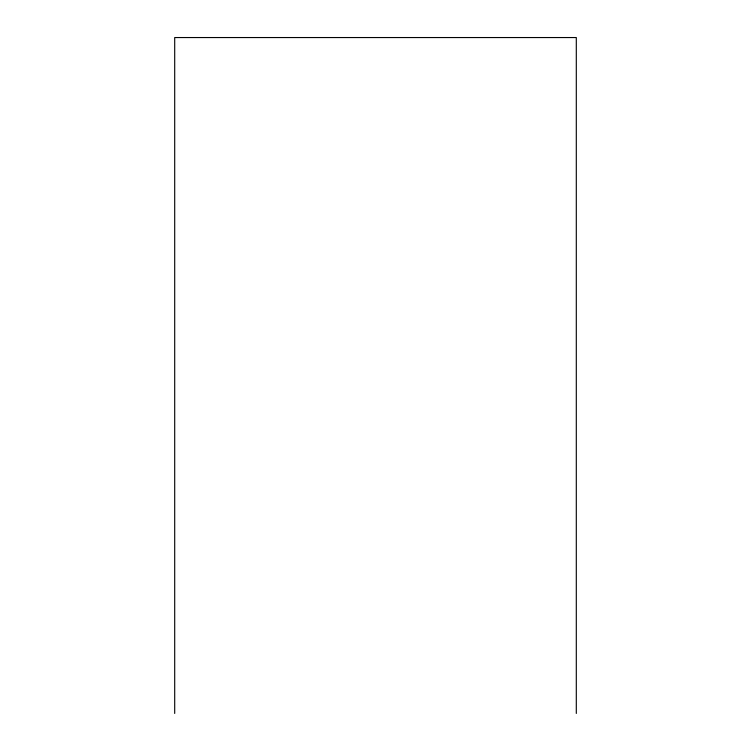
<?xml version="1.0" encoding="UTF-8"?>
<svg xmlns="http://www.w3.org/2000/svg" width="751" height="751" viewBox="0 0 751 751"><rect width="100%" height="100%" fill="white"/><g stroke="black" fill="none" stroke-linecap="round" stroke-linejoin="round"><path stroke-width="1.13" d="M576.299 713.45L576.299 37.55L174.701 37.55L174.701 713.45"/></g></svg>
